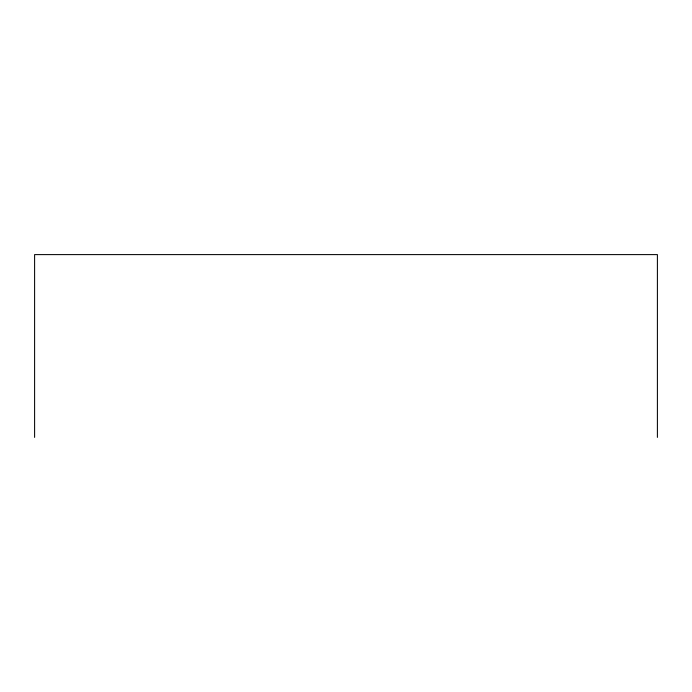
<?xml version="1.0" encoding="UTF-8"?>
<svg xmlns="http://www.w3.org/2000/svg" width="692" height="692" viewBox="0 0 692 692"><rect width="100%" height="100%" fill="white"/><g stroke="black" fill="none" stroke-linecap="round" stroke-linejoin="round"><path stroke-width="1.04" d="M657.4 437.396L657.4 254.604L34.6 254.604L34.6 437.396"/></g></svg>
